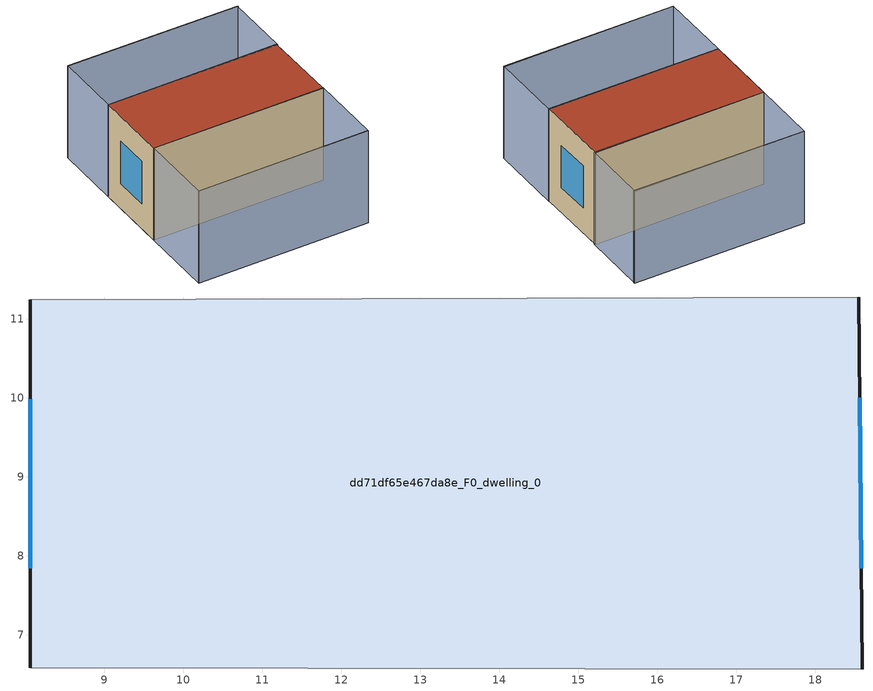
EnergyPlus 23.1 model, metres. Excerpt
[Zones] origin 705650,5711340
dd71df65e467da8e_F0_dwelling_0
 floor ground (EU_floor_Construction): 18.55,11.28 18.6,6.57 8.06,6.58 8.07,11.24 z0
 wall outside (EU_wall_Construction): 18.6,6.57 18.55,11.28 / 8.07,11.24 8.06,6.58 z0:6
 wall adiabatic (EU_wall_Construction): 18.55,11.28 8.07,11.24 / 8.06,6.58 18.6,6.57 z0:6
 window (EU_Window_Construction): 18.59,7.84 18.57,10 / 8.07,9.98 8.07,7.84 z1.62:4.38
 roof outside (EU_roof_Construction): 18.6,6.57 18.55,11.28 8.07,11.24 8.06,6.58 z6
shading: 18.64,15.3 8.08,15.37 / 8.06,2 18.57,2.04 / 8.06,2 8.06,6.59 / 8.06,6.59 18.6,6.58 / 18.6,6.58 18.6,1.99 / 18.6,1.99 8.06,2 / 8.07,11.24 8.08,15.37 / 8.08,15.37 18.62,15.34 / 18.62,15.34 18.61,11.21 / 18.61,11.21 8.07,11.24 z0:6
[Building]
EU S2 Campaign: North Axis=0; Terrain=City; Solar Distribution=FullExterior
[Site:Location]
London: Latitude=51.5; Longitude=-0.5; Time Zone=0; Elevation=25
[SizingPeriod:WeatherFileDays]
AnnualSizingPeriod: Begin Month=1; Begin Day of Month=1; End Month=12; End Day of Month=31; Day of Week for Start Day=Monday; Use Weather File Daylight Saving Period=No; Use Weather File Rain and Snow Indicators=No
[MATERIAL]
EU_InternalMass_Material: Roughness=MediumRough; Thickness=0.1; Conductivity=1; Density=1800; Specific Heat=900; Thermal Absorptance=0.9; Solar Absorptance=0.7; Visible Absorptance=0.7
[MATERIAL:NOMASS] Roughness=MediumRough; Thermal Absorptance=0.9; Solar Absorptance=0.7; Visible Absorptance=0.7
Name | Thermal Resistance
EU_wall_NoMass | 0.727863
EU_roof_NoMass | 0.773354
EU_floor_NoMass | 1.79329
[WINDOWMATERIAL:SIMPLEGLAZINGSYSTEM]
EU_Window_SimpleGlazing: UFactor=2.58614; Solar Heat Gain Coefficient=0.76; Visible Transmittance=0.76
[CONSTRUCTION]
EU_wall_Construction: EU_wall_NoMass
EU_roof_Construction: EU_roof_NoMass
EU_floor_Construction: EU_floor_NoMass
EU_InternalMass_Construction: EU_InternalMass_Material
EU_Window_Construction: EU_Window_SimpleGlazing
[ZONE]
dd71df65e467da8e_F0_dwelling_0: Type=1; Multiplier=1; Ceiling Height=autocalculate; Volume=295.188; Floor Area=autocalculate; Part of Total Floor Area=Yes
[INTERNALMASS]
dd71df65e467da8e_F0_dwelling_0_EU_InternalMass: Construction=EU_InternalMass_Construction; Zone or ZoneList=dd71df65e467da8e_F0_dwelling_0; Surface Area=49.1981
[OTHEREQUIPMENT]
EU_Step8_InternalGain_dd71df65e467da8e_F0_dwelling_0_f000: Fuel Type=Electricity; Zone or ZoneList or Space or SpaceList=dd71df65e467da8e_F0_dwelling_0; Schedule=EU_Step8_GainSchedule_dd71df65e467da8e_F0_dwelling_0_f000; Design Level Calculation Method=Watts/Area; Power per Zone Floor Area=1; Fraction Latent=0; Fraction Radiant=0; Fraction Lost=0; Carbon Dioxide Generation Rate=0; EndUse Subcategory=EU_Step8_InternalGains
[ZONEVENTILATION:DESIGNFLOWRATE]
EU_ConstantAir_dd71df65e467da8e_F0_dwelling_0: Zone or ZoneList or Space or SpaceList=dd71df65e467da8e_F0_dwelling_0; Schedule=EU_AlwaysOn; Design Flow Rate Calculation Method=AirChanges/Hour; Air Changes per Hour=0.484901; Ventilation Type=Natural; Fan Pressure Rise=0; Fan Total Efficiency=1; Constant Term Coefficient=1; Temperature Term Coefficient=0; Velocity Term Coefficient=0; Velocity Squared Term Coefficient=0; Minimum Indoor Temperature=-100; Maximum Indoor Temperature=100; Delta Temperature=-100; Minimum Outdoor Temperature=-100; Maximum Outdoor Temperature=100; Maximum Wind Speed=40
[HVACTEMPLATE:THERMOSTAT]
EU_HeatOnly_dd71df65e467da8e_F0_dwelling_0: Constant Heating Setpoint=20; Constant Cooling Setpoint=50
[HVACTEMPLATE:ZONE:IDEALLOADSAIRSYSTEM]
dd71df65e467da8e_F0_dwelling_0: Template Thermostat=EU_HeatOnly_dd71df65e467da8e_F0_dwelling_0; System Availability Schedule=EU_AlwaysOn; Maximum Heating Supply Air Temperature=50; Minimum Cooling Supply Air Temperature=13; Maximum Heating Supply Air Humidity Ratio=0.0156; Minimum Cooling Supply Air Humidity Ratio=0.0077; Heating Limit=NoLimit; Cooling Limit=NoLimit; Heating Availability Schedule=EU_AlwaysOn; Cooling Availability Schedule=EU_CoolingOff; Dehumidification Control Type=ConstantSensibleHeatRatio; Cooling Sensible Heat Ratio=0.7; Dehumidification Setpoint=60; Humidification Control Type=None; Humidification Setpoint=30; Outdoor Air Method=None; Outdoor Air Flow Rate per Person=0.00944; Outdoor Air Flow Rate per Zone Floor Area=0; Outdoor Air Flow Rate per Zone=0; Demand Controlled Ventilation Type=None; Outdoor Air Economizer Type=NoEconomizer; Heat Recovery Type=None; Sensible Heat Recovery Effectiveness=0.7; Latent Heat Recovery Effectiveness=0.65
[SIZING:ZONE]
dd71df65e467da8e_F0_dwelling_0: Zone Cooling Design Supply Air Temperature Input Method=SupplyAirTemperature; Zone Cooling Design Supply Air Temperature=13; Zone Heating Design Supply Air Temperature Input Method=SupplyAirTemperature; Zone Heating Design Supply Air Temperature=50; Zone Cooling Design Supply Air Humidity Ratio=0.008; Zone Heating Design Supply Air Humidity Ratio=0.008; Cooling Design Air Flow Method=DesignDay; Cooling Design Air Flow Rate=0; Cooling Minimum Air Flow per Zone Floor Area=0.000762; Cooling Minimum Air Flow=0; Cooling Minimum Air Flow Fraction=0.2; Heating Design Air Flow Method=DesignDay; Heating Design Air Flow Rate=0; Heating Maximum Air Flow per Zone Floor Area=0.002032; Heating Maximum Air Flow=0.141576; Heating Maximum Air Flow Fraction=0.3; Account for Dedicated Outdoor Air System=No; Dedicated Outdoor Air System Control Strategy=NeutralSupplyAir; Dedicated Outdoor Air Low Setpoint Temperature for Design=autosize; Dedicated Outdoor Air High Setpoint Temperature for Design=autosize; Zone Load Sizing Method=Sensible Load Only No Latent Load; Zone Latent Cooling Design Supply Air Humidity Ratio Input Method=HumidityRatioDifference; Zone Cooling Design Supply Air Humidity Ratio Difference=0.005; Zone Latent Heating Design Supply Air Humidity Ratio Input Method=HumidityRatioDifference; Zone Humidification Design Supply Air Humidity Ratio Difference=0.005
[SCHEDULE:CONSTANT]
Name | Hourly Value
EU_AlwaysOn | 1
EU_CoolingOff | 0
[SCHEDULE:FILE]
EU_Step8_GainSchedule_dd71df65e467da8e_F0_dwelling_0_f000: File=../../schedules/dd71df65e467da8e/dd71df65e467da8e_F0_dwelling_0_f000_gain.csv; Column Number=1; Rows to Skip at Top=0; Number of Hours of Data=8760; Column Separator=Comma; Interpolate to Timestep=No; Minutes per Item=60; Adjust Schedule for Daylight Savings=Yes
